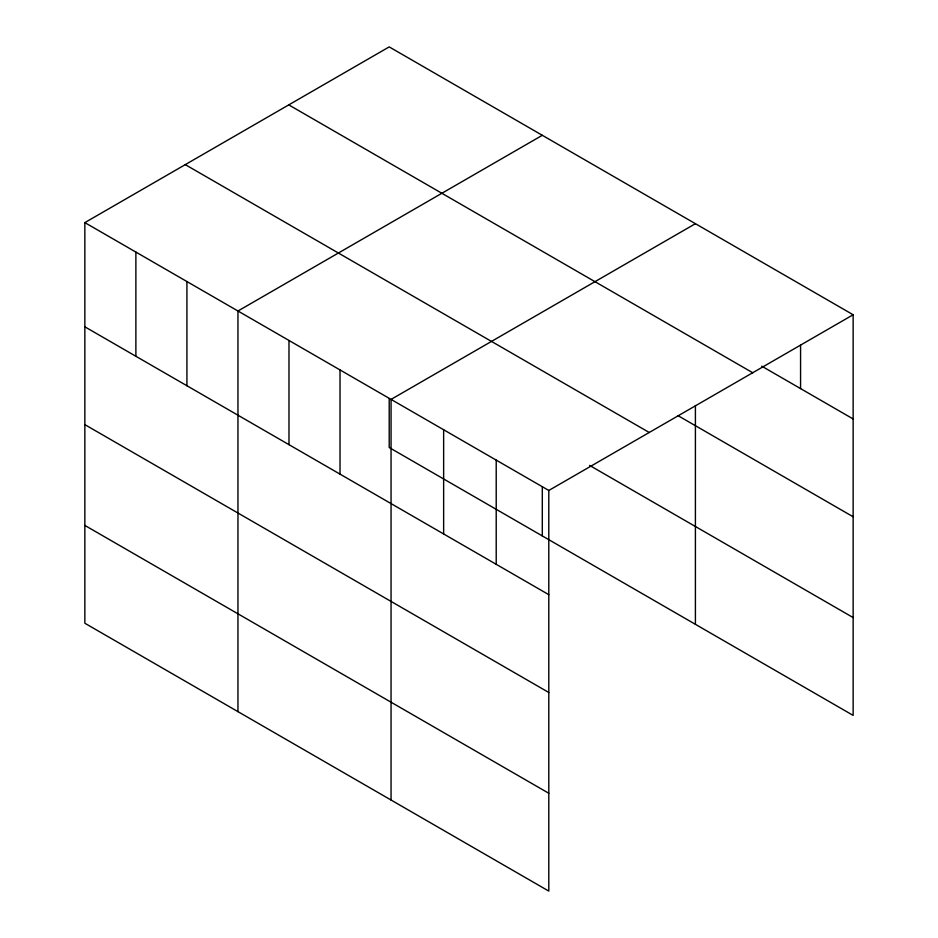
<?xml version="1.0" encoding="UTF-8"?>
<svg xmlns="http://www.w3.org/2000/svg" width="938" height="938" viewBox="0 0 938 938"><rect width="100%" height="100%" fill="white"/><g stroke="black" fill="none" stroke-linecap="round" stroke-linejoin="round"><path stroke-width="1.41" d="M84.854 222.611L548.8 490.468L548.8 891.1L84.854 623.242L84.854 222.611L389.2 46.9L853.146 314.758L853.146 715.389L389.2 447.532L389.2 398.615M542.305 135.295L237.959 311.006L237.959 711.637M695.41 223.69L391.052 399.4L391.052 800.032M548.8 490.468L853.146 314.758M761.762 366.183L853.146 418.958M288.763 104.88L752.71 372.738M677.975 415.64L853.146 516.779M185.29 164.631L649.237 432.488M589.603 465.412L853.146 617.567M84.854 326.811L548.8 594.669M84.854 424.633L548.8 692.49M84.854 525.421L548.8 793.278M800.571 345.184L800.571 388.59M695.41 405.568L695.41 624.309M542.305 487.01L542.305 535.926M496.214 460.112L496.214 564.313M443.639 429.756L443.639 533.957M340.025 369.935L340.025 474.136M288.986 340.471L288.986 444.671M186.92 281.541L186.92 385.741M135.881 252.076L135.881 356.276"/></g></svg>
